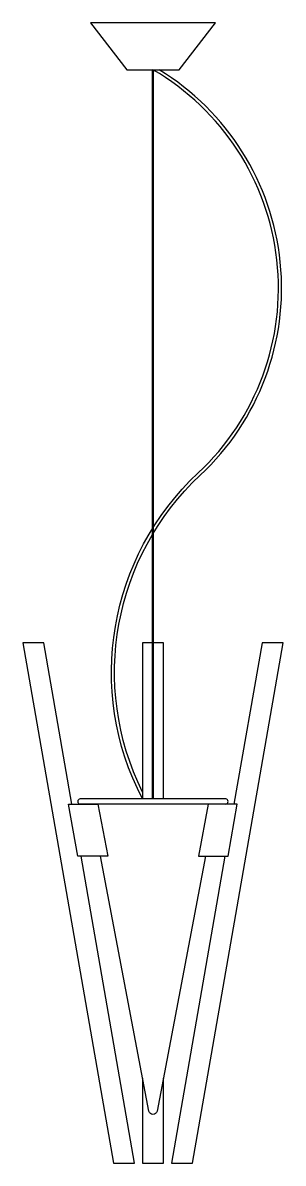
# Model space of a CAD drawing. Extents: x -55653 to -55403, y -35625 to -34529.
import ezdxf

# ---------------------------------------------------------------- set-up
doc = ezdxf.new("R2010")
doc.units = 0
doc.header["$MEASUREMENT"] = 0
doc.layers.add('4', color=4, linetype='CONTINUOUS')
doc.layers.add('7', color=7, linetype='CONTINUOUS')

msp = doc.modelspace()

# ---------------------------------------------------------------- linework, layer by layer
at = {"layer": '4'}
for points in [[(-55553.2, -34574), (-55503.2, -34574), (-55468.2, -34529), (-55588.2, -34529)], [(-55609.2, -35279.6), (-55581.2, -35279.6), (-55571.7, -35329.6), (-55600.5, -35329.6)], [(-55447.2, -35279.6), (-55475.1, -35279.6), (-55484.6, -35329.6), (-55455.9, -35329.6)]]:
    msp.add_lwpolyline(points, close=True, dxfattribs=at)
for points in [[(-55606, -35279.6), (-55632.9, -35124.6), (-55653.2, -35124.6), (-55566.2, -35624.6), (-55545.9, -35624.6), (-55597.3, -35329.6)], [(-55528.7, -35124.6), (-55538.2, -35124.6), (-55538.2, -35274.6)], [(-55518.2, -35274.6), (-55518.2, -35124.6), (-55527.7, -35124.6)], [(-55459.1, -35329.6), (-55510.4, -35624.6), (-55490.2, -35624.6), (-55403.2, -35124.6), (-55423.4, -35124.6), (-55450.4, -35279.6)], [(-55538.2, -35543), (-55538.2, -35624.6), (-55518.2, -35624.6), (-55518.2, -35543)]]:
    msp.add_lwpolyline(points, dxfattribs=at)
msp.add_lwpolyline([(-55477.7, -35329.6), (-55524.2, -35574.6, -0.765333), (-55532.2, -35574.6), (-55578.7, -35329.6)], format="xyb", dxfattribs=at)
at = {"layer": '7'}
for p, q in [((-55528.7, -35274.6), (-55528.7, -34574)), ((-55527.7, -35274.6), (-55527.7, -34574)), ((-55458.2, -35279.6), (-55598.2, -35279.6))]:
    msp.add_line(p, q, dxfattribs=at)
for points in [[(-55538.2, -35274.6, -0.337404), (-55484.8, -34961.4, 0.502297), (-55528.2, -34574, 0.502297)], [(-55538.2, -35268, -0.33112), (-55482.8, -34963.6, 0.495886), (-55522.3, -34574)], [(-55458.2, -35279.6, 0.866718), (-55458.2, -35274.6), (-55598.2, -35274.6, 0.866718), (-55598.2, -35279.6)]]:
    msp.add_lwpolyline(points, format="xyb", dxfattribs=at)

doc.saveas('drawing.dxf')
